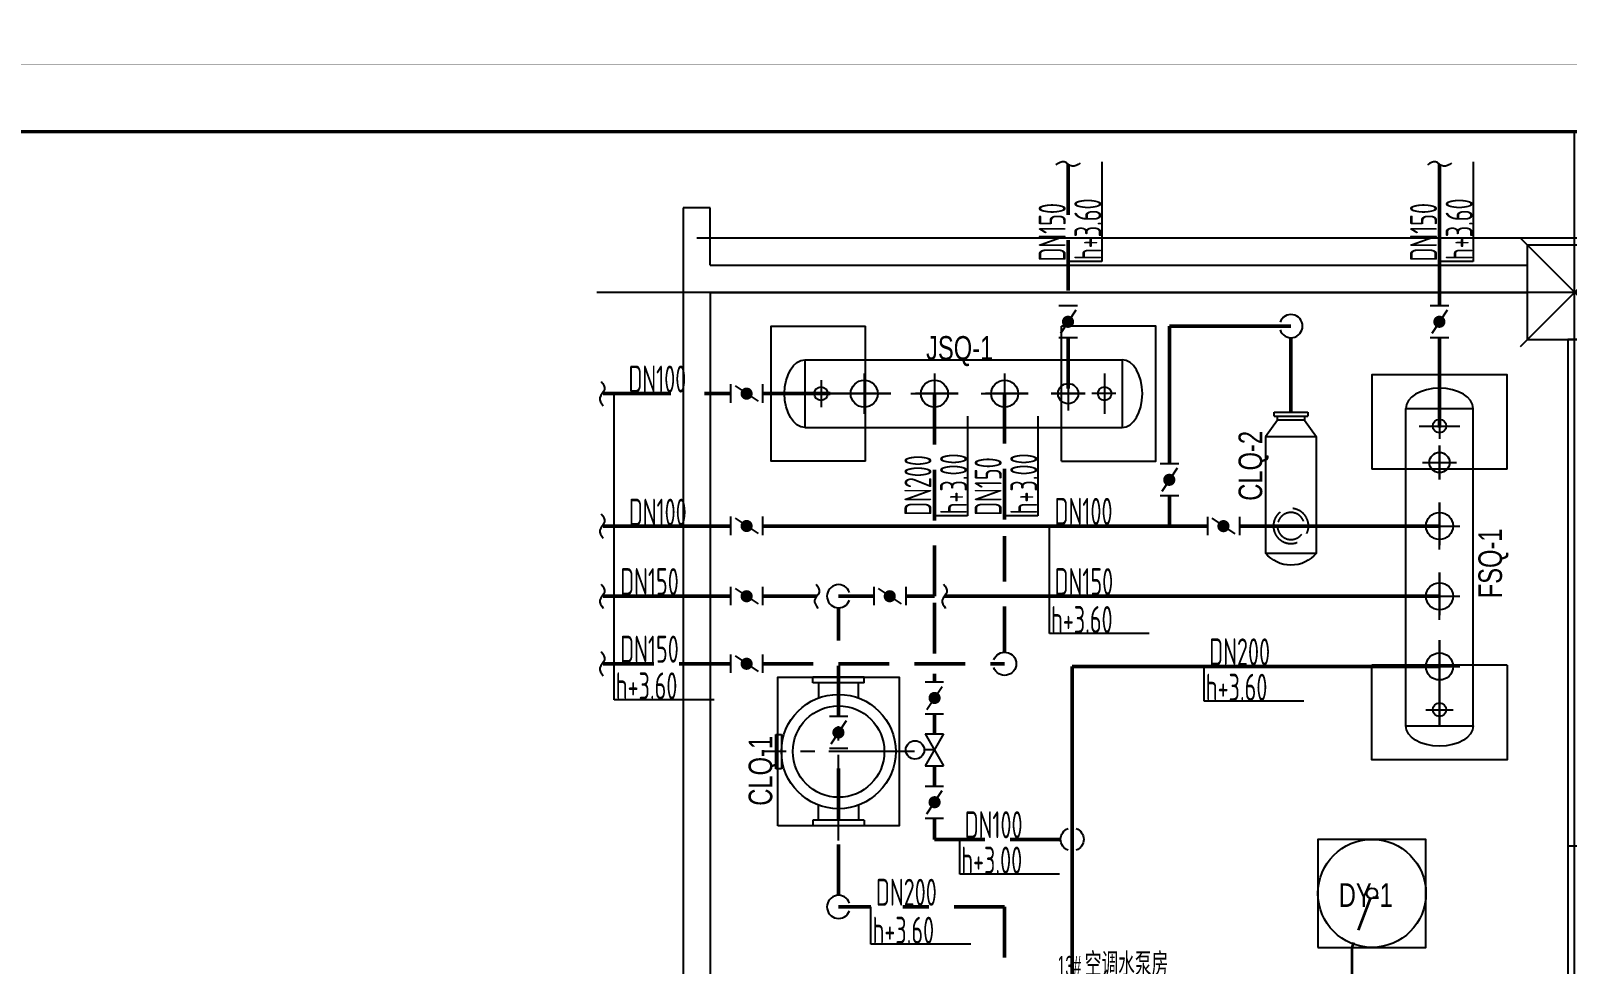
# Model space of a CAD drawing. Extents: x -253824 to 107923, y -224968 to 180578.
# Drawn here: x -190441 to -179063, y -35633 to -28721 of the extents above; entities that cross this region are included whole.
import ezdxf
from ezdxf.enums import TextEntityAlignment as Align

# ---------------------------------------------------------------- set-up
doc = ezdxf.new("R2010")
doc.units = 0
doc.header["$LTSCALE"] = 1000
doc.header["$MEASUREMENT"] = 0
for name, pattern in [('CENTER2', [1.125, 0.75, -0.125, 0.125, -0.125]), ('DASH', [0.35, 0.25, -0.1]), ('DASHED', [0.75, 0.5, -0.25]), ('HIDDEN', [0.375, 0.25, -0.125])]:
    doc.linetypes.add(name, pattern=pattern)
doc.layers.get('0').update_dxf_attribs({"linetype": 'CONTINUOUS'})
for name, color, linetype in [('02-TEXT_房间', 7, 'CONTINUOUS'), ('A-SUR_面层', 191, 'CONTINUOUS'), ('A_STR-砌块墙', 121, 'CONTINUOUS'), ('A_STR-砼墙', 51, 'CONTINUOUS'), ('A_STR-砼柱', 51, 'CONTINUOUS'), ('AC_CNSB', 4, 'CONTINUOUS'), ('AC_KTSG', 5, 'HIDDEN'), ('ACS_COM', 7, 'CONTINUOUS'), ('ACS_COM_BZ', 3, 'CONTINUOUS'), ('ACS_KT_FM', 3, 'CONTINUOUS'), ('ACS_KT_FM_E', 3, 'CONTINUOUS'), ('AXIS', 3, 'CONTINUOUS'), ('AXIS_TEXT', 7, 'CONTINUOUS'), ('DOOR_FIRE', 220, 'CONTINUOUS'), ('DOOR_FIRE_TEXT', 7, 'CONTINUOUS'), ('DOTE', 1, 'CONTINUOUS'), ('改造', 7, 'CONTINUOUS')]:
    doc.layers.add(name, color=color, linetype=linetype)
doc.layers.add('04-不打印_辅助线', color=165, linetype='CONTINUOUS', plot=False)
for name, color, linetype, lineweight in [('ACS_KT_LG', 3, 'CONTINUOUS', 50), ('ACS_KT_LH', 2, 'DASHED', 50), ('ACS_KT_RG', 6, 'CONTINUOUS', 50), ('ACS_KT_RH', 6, 'DASHED', 50)]:
    doc.layers.add(name, color=color, linetype=linetype, lineweight=lineweight)
doc.styles.add('_TCH_SPACE', font='ros.shx', dxfattribs={"width": 0.75, "height": 5, "bigfont": 'jd.shx'})
doc.styles.add('_TCH_WINDOW', font='ros.shx', dxfattribs={"width": 0.65, "height": 3.5, "bigfont": 'jd.shx'})
doc.styles.add('COMPLEX', font='COMPLEX')
doc.styles.add('HZF', font='ros.shx', dxfattribs={"width": 0.75, "bigfont": 'jd.shx'})
doc.styles.add('等高', font='ros1.shx', dxfattribs={"width": 0.7, "bigfont": 'jd.shx'})

# ---------------------------------------------------------------- blocks, each defined once
blk = doc.blocks.new('图框-A1')
for points, const_width in [([(0, 0), (841, 0), (841, 594), (0, 594)], 0.05), ([(766, 584), (25, 584), (25, 10), (766, 10)], 0.5)]:
    blk.add_lwpolyline(points, close=True, dxfattribs=dict(const_width=const_width))
blk = doc.blocks.new('_FZHK')
blk.add_lwpolyline([(-0.5, -0.5), (0.5, -0.5), (0.5, 0.5), (-0.5, 0.5)], close=True)
blk = doc.blocks.new('700x700方柱')
at = {"layer": '04-不打印_辅助线'}
for p, q in [((-400, -400), (400, 400)), ((-400, 400), (400, -400))]:
    blk.add_line(p, q, dxfattribs=at)
at = {"layer": 'A_STR-砼柱', "xscale": 700, "yscale": 700, "zscale": 700}
blk.add_blockref('_FZHK', (0, 0), dxfattribs=at)
blk = doc.blocks.new('_AXISO')
blk.add_circle((0, 0), 0.5)
at = {"layer": 'AXIS_TEXT', "style": 'COMPLEX', "width": 1.041667}
blk.add_attdef('A', text='', height=0.56, dxfattribs=at).set_placement((-0.25, -0.28), (0.25, -0.28), align=Align.FIT)
blk = doc.blocks.new('13')
at = {"layer": '04-不打印_辅助线'}
blk.add_lwpolyline([(8550, -1350), (6839, -1350), (6839, 250), (-61, 250)], dxfattribs=at)
at = {"layer": 'A-SUR_面层'}
blk.add_lwpolyline([(8550, -1350), (6839, -1350)], dxfattribs=at)
at = {"layer": 'A_STR-砌块墙'}
for p, q in [((39, 475), (-161, 475)), ((-161, 475), (-161, 100)), ((39, 50), (39, 475)), ((6089, 200), (6089, 0)), ((-161, 100), (-161, -9250)), ((39, 50), (6089, 50)), ((39, -150), (6089, -150)), ((39, -150), (39, -9050)), ((6389, -500), (6389, -4250)), ((6539, -500), (6389, -500)), ((6539, -500), (6539, -4250)), ((6589, -500), (6589, -1550)), ((6789, -500), (6589, -500)), ((6789, -500), (6789, -1450)), ((6989, -1450), (6789, -1450)), ((6989, -1650), (6989, -1450)), ((8550, -1450), (7989, -1450)), ((7989, -1450), (7989, -1650)), ((6589, -1550), (6589, -4250)), ((6789, -1650), (6989, -1650)), ((6789, -1650), (6789, -4250)), ((7989, -1650), (8550, -1650)), ((6539, -4250), (6389, -4250)), ((6789, -4250), (6589, -4250)), ((39, -9050), (439, -9050)), ((439, -9650), (439, -9050)), ((-161, -9250), (239, -9250)), ((239, -9250), (239, -9650)), ((239, -9650), (439, -9650)), ((439, -11150), (239, -11150)), ((239, -11150), (239, -11450)), ((439, -11350), (439, -11150)), ((439, -11350), (6389, -11350)), ((6389, -11350), (6389, -11550)), ((239, -11450), (239, -12305)), ((439, -11550), (6389, -11550)), ((439, -11550), (439, -12305))]:
    blk.add_line(p, q, dxfattribs=at)
at = {"layer": 'A_STR-砼墙'}
for p, q in [((6389, -4250), (6389, -4650)), ((6789, -4250), (6389, -4250)), ((6789, -4250), (6789, -4250)), ((8550, -4250), (6789, -4250)), ((6389, -4650), (6389, -12305)), ((8550, -4650), (6789, -4650)), ((6789, -4650), (6789, -12305))]:
    blk.add_line(p, q, dxfattribs=at)
at = {"layer": 'AXIS'}
for p, q in [((7508, -146), (8508, -146)), ((7508, -9146), (8508, -9146)), ((6439, -12245), (6439, -13245))]:
    blk.add_line(p, q, dxfattribs=at)
at = {"layer": 'DOOR_FIRE'}
for p, q in [((7039, -575), (6989, -575)), ((6989, -1550), (6989, -575)), ((7039, -1550), (7039, -575)), ((6989, -1450), (7989, -1450)), ((6989, -1550), (7039, -1550)), ((6989, -1650), (7989, -1650)), ((339, -9650), (-392, -9650)), ((-392, -9688), (-392, -9650)), ((339, -9650), (339, -9688)), ((339, -9688), (-392, -9688)), ((339, -11113), (-392, -11113)), ((-392, -11113), (-392, -11150)), ((339, -11150), (-392, -11150)), ((339, -11150), (339, -11113))]:
    blk.add_line(p, q, dxfattribs=at)
for centre, radius, start, end in [((7014, -1550), 975, 0, 88.5307), ((339, -9669), 731, 181.4693, 270), ((339, -11131), 731, 90, 178.5307)]:
    blk.add_arc(centre, radius, start, end, dxfattribs=at)
at = {"layer": 'DOTE'}
for p, q in [((6439, -12245), (6439, 1039)), ((7508, -150), (-800, -150)), ((7508, -9150), (-800, -9150))]:
    blk.add_line(p, q, dxfattribs=at)
at = {"layer": 'A_STR-砼柱'}
for p in [(6439, -150), (6439, -9150)]:
    blk.add_blockref('700x700方柱', p, dxfattribs=at)
at = {"layer": 'AXIS', "xscale": 800, "yscale": 800, "zscale": 800, "rotation": 90}
for p in [(8908, -146), (8908, -9146)]:
    blk.add_blockref('_AXISO', p, dxfattribs=at)
at = {"layer": 'AXIS', "xscale": 800, "yscale": 800, "zscale": 800}
blk.add_blockref('_AXISO', (6439, -13645), dxfattribs=at)
at = {"layer": '02-TEXT_房间', "color": 1, "style": '_TCH_SPACE', "width": 0.75}
blk.add_text('商业弱电间', height=173.6, dxfattribs=at).set_placement((8280, -2827))
at = {"layer": '02-TEXT_房间', "color": 6, "style": '_TCH_SPACE'}
for s, height, width, p in [('13#', 148.8, 0.529412, (2610, -5212)), ('空调水泵房', 173.6, 0.75, (2812, -5212)), ('13#', 148.8, 0.529412, (2684, -5884)), ('热力小室', 173.6, 0.75, (2887, -5884))]:
    blk.add_text(s, height=height, dxfattribs=dict(at, width=width)).set_placement(p)
at = {"layer": 'DOOR_FIRE_TEXT', "style": '_TCH_WINDOW'}
for s, height, width, p in [('FM1021', 148.8, 0.458824, (7303, -2189)), ('甲', 174, 0.65, (7600, -2189))]:
    blk.add_text(s, height=height, dxfattribs=dict(at, width=width)).set_placement(p)
for s, height, width, p in [('甲', 174, 0.65, (802, -10262)), ('FGM1521', 148.8, 0.458824, (802, -10610))]:
    blk.add_text(s, height=height, rotation=90, dxfattribs=dict(at, width=width)).set_placement(p)
blk = doc.blocks.new('350')
for p, q in [((-650, 225), (-650, -225)), ((-600, 225), (-650, 225)), ((-600, 225), (-600, -225)), ((-468, 175), (-600, 175)), ((-600, 175), (-600, -175)), ((468, 175), (600, 175)), ((600, 225), (600, -225)), ((600, 225), (650, 225)), ((600, 175), (600, -175)), ((650, 225), (650, -225)), ((-600, -225), (-650, -225)), ((-600, -175), (-468, -175)), ((600, -175), (468, -175)), ((600, -225), (650, -225)), ((-150, -550), (-150, -500)), ((-150, -500), (150, -500)), ((150, -500), (150, -550)), ((150, -550), (-150, -550))]:
    blk.add_line(p, q)
for radius in [500, 400]:
    blk.add_circle((0, 0), radius)
at = {"layer": 'ACS_COM_BZ', "color": 8, "linetype": 'CENTER2'}
for p, q in [((0, 666), (0, -650)), ((779, 0), (-747, 0))]:
    blk.add_line(p, q, dxfattribs=at)
blk = doc.blocks.new('cwq-2')
at = {"layer": 'ACS_COM_BZ'}
for p, q in [((-189, 1043), (188, 1043)), ((-189, 182), (-189, 1043)), ((188, 1043), (188, 182)), ((188, 182), (-189, 182)), ((-100, 60), (-189, 182)), ((100, 60), (188, 182)), ((-125, 30), (125, 30)), ((-125, 30), (-125, 0)), ((-125, 0), (125, 0)), ((100, 60), (-100, 60)), ((-100, 60), (-100, 30)), ((-100, 30), (100, 30)), ((100, 30), (100, 60)), ((125, 0), (125, 30))]:
    blk.add_line(p, q, dxfattribs=at)
at = {"layer": 'ACS_COM_BZ', "linetype": 'DASH'}
for radius in [130, 100]:
    blk.add_circle((0, 843), radius, dxfattribs=at)
at = {"layer": 'ACS_COM_BZ'}
blk.add_arc((0, 891), 242, 38.9094, 141.0906, dxfattribs=at)
blk = doc.blocks.new('13#')
at = {"layer": 'AC_CNSB', "ltscale": 0.001}
for p, q in [((0, 0), (2350, 0)), ((0, 0), (0, -500)), ((2350, 0), (2350, -500)), ((0, -500), (2350, -500))]:
    blk.add_line(p, q, dxfattribs=at)
at = {"layer": 'AC_CNSB', "ltscale": 0.001, "extrusion": (0, 0, -1)}
blk.add_ellipse((0, -250), major_axis=(0, 250), ratio=0.6, start_param=3.141593, end_param=6.283185, dxfattribs=at)
at = {"layer": 'AC_CNSB', "ltscale": 0.001}
blk.add_ellipse((2350, -250), major_axis=(0, 250), ratio=0.6, start_param=3.141593, end_param=6.283185, dxfattribs=at)
at = {"layer": 'ACS_COM'}
for p, q in [((440, -100), (440, -400)), ((960, -100), (960, -400)), ((1480, -100), (1480, -400)), ((2220, -100), (2220, -400)), ((120, -150), (120, -350)), ((1950, -125), (1950, -375)), ((0, -250), (636, -250)), ((636, -250), (0, -250)), ((203, -250), (26, -250)), ((265, -250), (615, -250)), ((615, -250), (299, -250)), ((785, -250), (1135, -250)), ((1135, -250), (819, -250)), ((1305, -250), (1655, -250)), ((1655, -250), (1339, -250)), ((2075, -250), (1825, -250)), ((1825, -250), (2075, -250)), ((2303, -250), (2126, -250))]:
    blk.add_line(p, q, dxfattribs=at)
at = {"layer": 'ACS_COM', "color": 8}
for points in [[(450, -750), (-250, -750), (-250, 250), (450, 250)], [(450, -750), (450, 250)], [(1900, -750), (2600, -750), (2600, 250), (1900, 250)], [(1900, -750), (1900, 250)]]:
    blk.add_lwpolyline(points, dxfattribs=at)
at = {"layer": 'ACS_COM'}
for centre, radius in [((120, -250), 50), ((440, -250), 100), ((960, -250), 100), ((1480, -250), 100), ((1950, -250), 75), ((2220, -250), 50)]:
    blk.add_circle(centre, radius, dxfattribs=at)
blk = doc.blocks.new('H-PICPNT-66')
blk.add_arc((0, 0), 1.43, 199.4712, 160.5288)
blk = doc.blocks.new('H-PICPNT-91')
for p, q in [((-1.48, 0.87), (-1.48, -0.84)), ((1.07, 0.73), (-1.07, -0.7)), ((1.48, 0.87), (1.48, -0.84))]:
    blk.add_line(p, q)
at = {"const_width": 0.566}
blk.add_lwpolyline([(-0.28, 0, 1), (0.28, 0, 1)], format="xyb", close=True, dxfattribs=at)
blk = doc.blocks.new('H-PICPNT-101')
for p, q in [((1.48, 0.85), (-1.48, -0.85)), ((1.48, -0.85), (-1.48, 0.85)), ((-1.48, 0.85), (-1.48, -0.85)), ((0, 0), (0, 0.94)), ((1.48, 0.85), (1.48, -0.85))]:
    blk.add_line(p, q)
blk.add_circle((0, 1.8), 0.855)
blk = doc.blocks.new('H-PICPNT-69')
for start, end in [(19.4712, 160.5288), (199.4712, 340.5288)]:
    blk.add_arc((0, 0), 1.43, start, end)

msp = doc.modelspace()

# ---------------------------------------------------------------- linework, layer by layer
at = {"layer": 'AC_KTSG', "linetype": 'DASH', "lineweight": 35}
msp.add_line((-180523, -35145), (-180659, -35508), dxfattribs=at)
at = {"layer": 'AC_KTSG', "linetype": 'Continuous', "lineweight": 35}
msp.add_line((-180659, -35508), (-180659, -35835), dxfattribs=at)
at = {"layer": 'ACS_COM_BZ'}
for p, q in [((-182509, -29691), (-182509, -30430)), ((-179759, -29691), (-179759, -30430)), ((-182509, -30430), (-182754, -30430)), ((-179759, -30430), (-180004, -30430)), ((-186120, -33676), (-186120, -31408)), ((-183503, -31574), (-183503, -32313)), ((-182983, -31574), (-182983, -32313)), ((-183503, -32313), (-183749, -32313)), ((-182983, -32313), (-183229, -32313)), ((-182897, -33185), (-182897, -32388)), ((-182158, -33185), (-182897, -33185)), ((-181752, -33686), (-181752, -33428)), ((-185381, -33676), (-186120, -33676)), ((-181013, -33686), (-181752, -33686)), ((-183562, -34966), (-183562, -34708)), ((-182823, -34966), (-183562, -34966)), ((-184219, -35485), (-184219, -35208)), ((-183480, -35485), (-184219, -35485))]:
    msp.add_line(p, q, dxfattribs=at)
at = {"layer": 'ACS_COM_BZ', "color": 8}
for points in [[(-184909, -34608), (-184909, -33508), (-184009, -33508), (-184009, -34608), (-184909, -34608)], [(-180909, -35508), (-180109, -35508), (-180109, -34708), (-180909, -34708), (-180909, -35508)]]:
    msp.add_lwpolyline(points, dxfattribs=at)
at = {"layer": 'ACS_COM_BZ'}
for radius in [400, 39.1]:
    msp.add_circle((-180509, -35108), radius, dxfattribs=at)
for points in [[(-182669, -29701), (-182729, -29725), (-182789, -29691), (-182849, -29715)], [(-179919, -29701), (-179979, -29725), (-180039, -29691), (-180099, -29715)], [(-186216, -31318), (-186192, -31378), (-186226, -31438), (-186202, -31498)], [(-186216, -32298), (-186192, -32358), (-186226, -32418), (-186202, -32478)], [(-186216, -32818), (-186192, -32878), (-186226, -32938), (-186202, -32998)], [(-184626, -32818), (-184602, -32878), (-184636, -32938), (-184612, -32998)], [(-183681, -32818), (-183657, -32878), (-183691, -32938), (-183667, -32998)], [(-186216, -33318), (-186192, -33378), (-186226, -33438), (-186202, -33498)]]:
    msp.add_spline(points, degree=3, dxfattribs=at)
at = {"layer": 'ACS_KT_LG'}
for p, q in [((-180009, -29708), (-180009, -30758)), ((-180009, -30995), (-180009, -31658)), ((-185259, -32908), (-186202, -32908)), ((-184619, -32908), (-185022, -32908)), ((-180009, -32908), (-183674, -32908)), ((-182729, -33428), (-182729, -40758)), ((-180009, -33428), (-182729, -33428)), ((-183749, -33928), (-183749, -33780)), ((-183749, -34315), (-183749, -34165)), ((-183749, -34708), (-183749, -34551))]:
    msp.add_line(p, q, dxfattribs=at)
at = {"layer": 'ACS_KT_LH', "ltscale": 0.75}
for p, q in [((-182759, -29708), (-182759, -30758)), ((-182759, -30995), (-182759, -31408)), ((-183749, -32348), (-183749, -31408)), ((-183229, -32339), (-183229, -31408)), ((-183749, -32908), (-183749, -32463)), ((-183229, -32800), (-183229, -32463)), ((-184199, -32908), (-184459, -32908)), ((-184459, -33798), (-184459, -32994)), ((-183749, -32908), (-183962, -32908)), ((-183749, -33333), (-183749, -32908)), ((-183229, -32983), (-183229, -33322)), ((-186202, -33408), (-185259, -33408)), ((-185022, -33408), (-183229, -33408)), ((-184459, -33508), (-184459, -33483)), ((-183749, -33543), (-183749, -33483)), ((-184459, -35122), (-184459, -34035)), ((-182814, -34708), (-183749, -34708)), ((-184219, -35208), (-184459, -35208)), ((-183229, -35208), (-183982, -35208)), ((-183229, -35208), (-183229, -39358))]:
    msp.add_line(p, q, dxfattribs=at)
at = {"layer": 'ACS_KT_RG'}
for p, q in [((-182009, -30908), (-182009, -31928)), ((-181109, -30908), (-182009, -30908)), ((-181109, -30993), (-181109, -31545)), ((-182009, -32164), (-182009, -32388)), ((-186202, -32388), (-185259, -32388)), ((-185022, -32388), (-181727, -32388)), ((-181490, -32388), (-180009, -32388))]:
    msp.add_line(p, q, dxfattribs=at)
at = {"layer": 'ACS_KT_RH'}
for p, q in [((-186202, -31408), (-185259, -31408)), ((-185022, -31408), (-184269, -31408))]:
    msp.add_line(p, q, dxfattribs=at)

# ---------------------------------------------------------------- block references
at = {"xscale": 50, "yscale": 50, "zscale": 50}
for p in [(-211773, -28969), (-211773, -58669)]:
    msp.add_blockref('图框-A1', p, dxfattribs=at)
at = {"xscale": -1, "rotation": 180}
msp.add_blockref('cwq-2', (-181109, -31545), dxfattribs=at)
at = {"layer": 'ACS_COM_BZ'}
for name, p in [('13', (-185448, -30508)), ('13', (-185448, -30508)), ('13#', (-184709, -31158))]:
    msp.add_blockref(name, p, dxfattribs=at)
at = {"layer": 'ACS_COM_BZ', "rotation": 90}
msp.add_blockref('13#', (-180259, -33868), dxfattribs=at)
at = {"layer": 'ACS_COM_BZ', "xscale": 0.84615, "yscale": 0.84615, "zscale": 0.9307650000000001, "rotation": 270}
msp.add_blockref('350', (-184459, -34058), dxfattribs=at)
at = {"layer": 'ACS_KT_FM', "xscale": -80, "yscale": 80, "zscale": 1.25}
for p, rotation in [((-182760, -30876), 270), ((-180010, -30876), 270), ((-182010, -32046), 270), ((-183748, -33661), 90), ((-184460, -33917), 270), ((-183748, -34433), 90)]:
    msp.add_blockref('H-PICPNT-91', p, dxfattribs=dict(at, rotation=rotation))
at = {"layer": 'ACS_KT_FM', "xscale": 60, "yscale": 60}
msp.add_blockref('H-PICPNT-66', (-181109, -30908), dxfattribs=at)
at = {"layer": 'ACS_KT_FM', "xscale": -80, "yscale": 80, "zscale": 1.25}
for p in [(-185140, -31408), (-185140, -32388), (-181609, -32389), (-185140, -32908), (-184080, -32908), (-185140, -33408)]:
    msp.add_blockref('H-PICPNT-91', p, dxfattribs=at)
at = {"layer": 'ACS_KT_FM', "yscale": 60}
for name, p, xscale, rotation in [('H-PICPNT-66', (-184459, -32908), 60, 180), ('H-PICPNT-66', (-183229, -33408), -60, 180), ('H-PICPNT-69', (-182729, -34708), -60, 90), ('H-PICPNT-66', (-184459, -35208), 60, 180)]:
    msp.add_blockref(name, p, dxfattribs=dict(at, xscale=xscale, rotation=rotation))
at = {"layer": 'ACS_KT_FM_E', "xscale": 80, "yscale": 80, "zscale": 1.875, "rotation": 90}
msp.add_blockref('H-PICPNT-101', (-183749, -34046), dxfattribs=at)

# ---------------------------------------------------------------- texts
at = {"layer": 'ACS_COM_BZ', "style": '等高', "width": 0.7}
for s, rotation, p in [('DN150', 90, (-182777, -30430)), ('h+3.60', 90, (-182513, -30419)), ('DN150', 90, (-180027, -30430)), ('h+3.60', 90, (-179763, -30419)), ('DN100', 360, (-186015, -31400)), ('h+3.00', 90, (-183507, -32302)), ('h+3.00', 90, (-182987, -32302)), ('DN200', 90, (-183771, -32313)), ('DN150', 90, (-183251, -32313)), ('DN100', 360, (-186012, -32386)), ('DN100', 360, (-182859, -32380)), ('DN150', 360, (-186076, -32900)), ('DN150', 360, (-182859, -32900)), ('h+3.60', 0, (-182886, -33181)), ('DN150', 360, (-186076, -33400)), ('DN200', 360, (-181714, -33420)), ('h+3.60', 0, (-186109, -33672)), ('h+3.60', 0, (-181740, -33682)), ('DN100', 360, (-183525, -34700)), ('h+3.00', 0, (-183551, -34962)), ('DN200', 360, (-184182, -35200)), ('h+3.60', 0, (-184208, -35481))]:
    msp.add_text(s, height=200, rotation=rotation, dxfattribs=at).set_placement(p)
at = {"layer": '改造', "color": 6, "style": 'HZF', "width": 0.75}
for s, p in [('JSQ-1', (-183811, -31157)), ('DY-1', (-180755, -35208))]:
    msp.add_text(s, height=175, dxfattribs=at).set_placement(p)
for s, p in [('CLQ-2', (-181322, -32201)), ('FSQ-1', (-179546, -32923)), ('CLQ-1', (-184950, -34459))]:
    msp.add_text(s, height=175, rotation=90, dxfattribs=at).set_placement(p)

doc.saveas('drawing.dxf')
